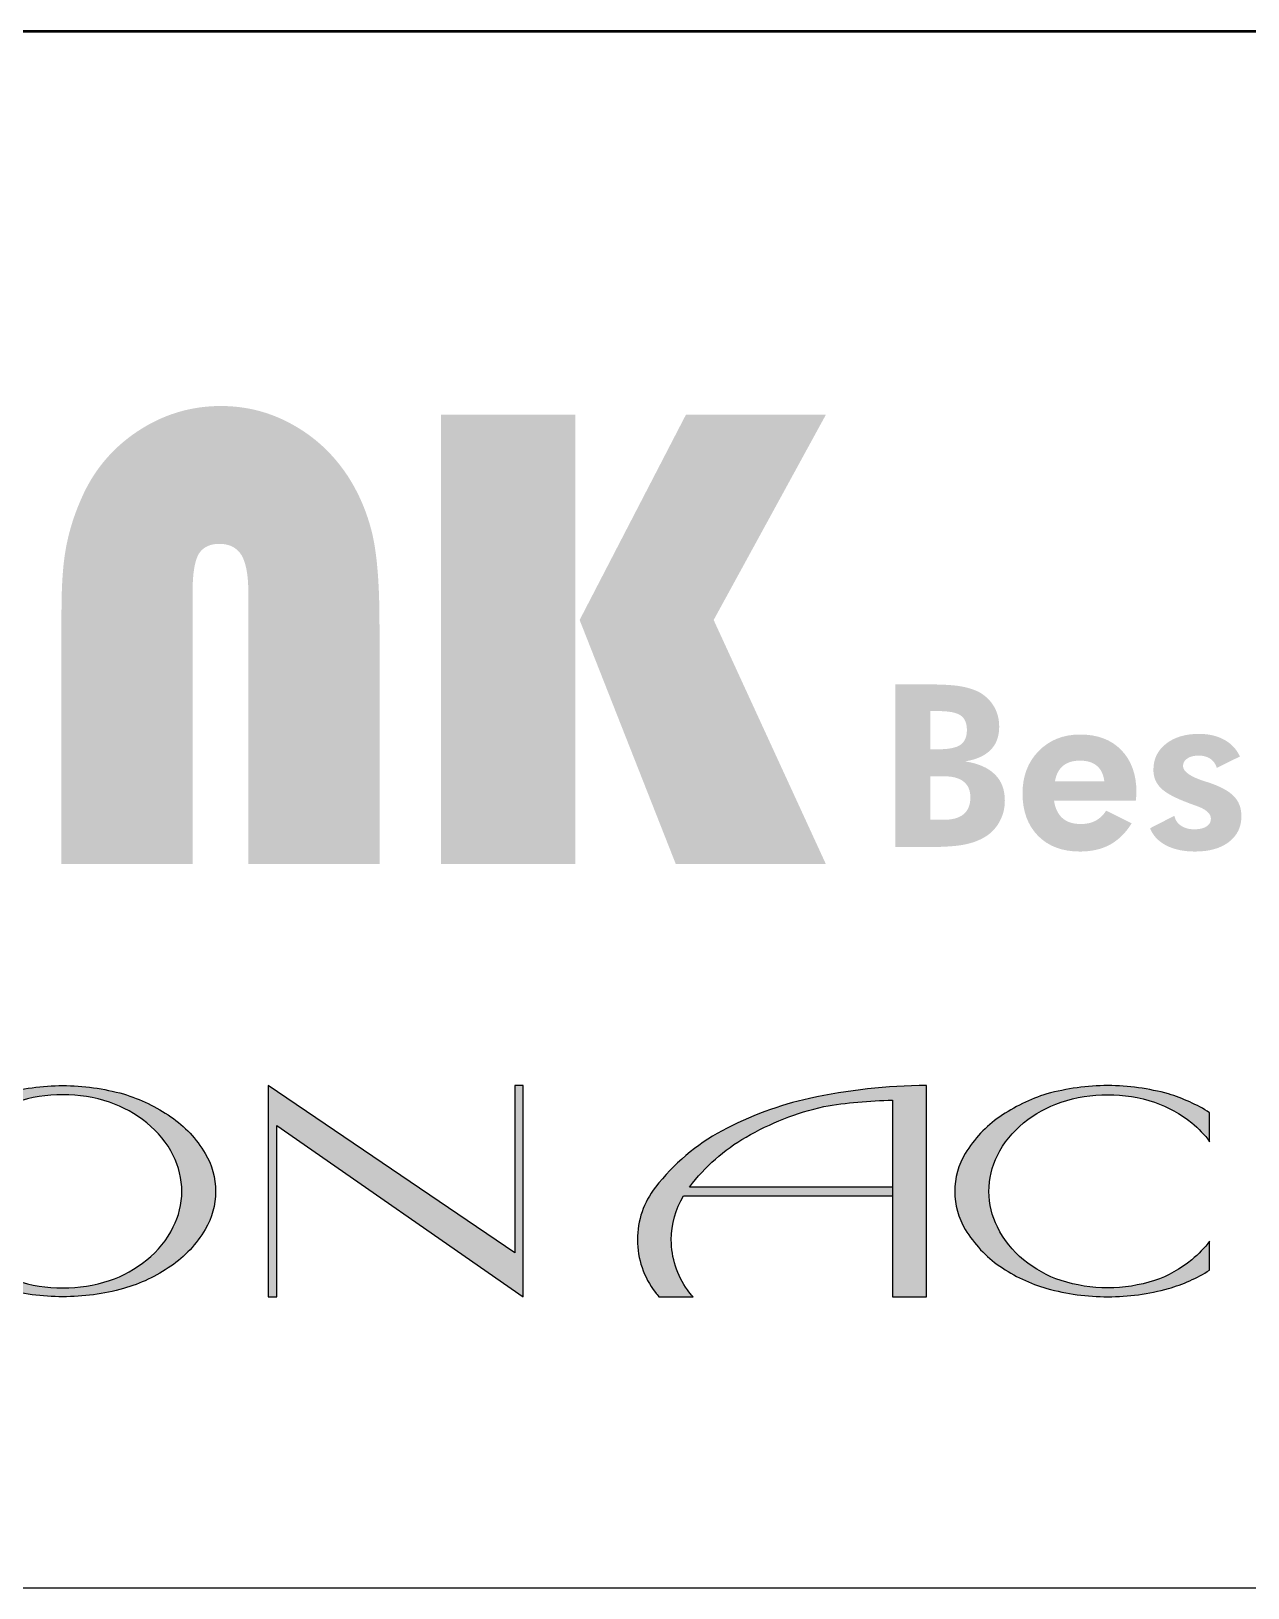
# Model space of a CAD drawing. Extents: x 295 to 2531, y 240 to 845.
# Drawn here: x 1693.69 to 1707.26, y 545.4 to 562.76 of the extents above; entities that cross this region are included whole.
import ezdxf

# ---------------------------------------------------------------- set-up
doc = ezdxf.new("R2010")
doc.units = 0
doc.header["$LTSCALE"] = 0.1
doc.layers.get('0').update_dxf_attribs({"linetype": 'CONTINUOUS'})
doc.layers.add('_______1', color=160, linetype='CONTINUOUS')
doc.layers.add('SHEET', color=7, linetype='CONTINUOUS')

# ---------------------------------------------------------------- blocks, each defined once
blk = doc.blocks.new('AI9-BLK8')
at = {"layer": '_______1'}
h = blk.add_hatch(color=7, dxfattribs=at)
edge = h.paths.add_edge_path()
edge.add_spline(control_points=[(1.18, -0.382), (1.113, -0.519), (1.015, -0.638), (0.899, -0.733), (0.778, -0.828), (0.644, -0.907), (0.5, -0.954), (0.34, -1.005), (0.171, -1.033), (0.001, -1.033), (-0.169, -1.033), (-0.336, -1.005), (-0.497, -0.954), (-0.641, -0.907), (-0.775, -0.828), (-0.897, -0.733), (-1.013, -0.638), (-1.107, -0.519), (-1.175, -0.382), (-1.237, -0.268), (-1.267, -0.137), (-1.267, -0.003), (-1.267, 0.134), (-1.237, 0.261), (-1.175, 0.382), (-1.107, 0.515), (-1.013, 0.632), (-0.897, 0.729), (-0.775, 0.828), (-0.641, 0.898), (-0.497, 0.951), (-0.336, 1.003), (-0.169, 1.029), (0.001, 1.029), (0.171, 1.029), (0.34, 1.003), (0.5, 0.951), (0.644, 0.898), (0.778, 0.828), (0.899, 0.729), (1.015, 0.632), (1.113, 0.515), (1.18, 0.382), (1.239, 0.261), (1.272, 0.134), (1.272, -0.003), (1.272, -0.137), (1.239, -0.268), (1.18, -0.382)], knot_values=[0, 0, 0, 0, 1, 1, 1, 2, 2, 2, 3, 3, 3, 4, 4, 4, 5, 5, 5, 6, 6, 6, 7, 7, 7, 8, 8, 8, 9, 9, 9, 10, 10, 10, 11, 11, 11, 12, 12, 12, 13, 13, 13, 14, 14, 14, 15, 15, 15, 16, 16, 16, 16], degree=3, periodic=0)
edge = h.paths.add_edge_path(flags=16)
edge.add_spline(control_points=[(1.52, 0.403), (1.428, 0.558), (1.305, 0.692), (1.154, 0.795), (1, 0.9), (0.83, 0.981), (0.649, 1.038), (0.438, 1.095), (0.221, 1.127), (0.001, 1.127), (-0.219, 1.127), (-0.436, 1.095), (-0.649, 1.038), (-0.828, 0.981), (-0.998, 0.9), (-1.15, 0.795), (-1.3, 0.692), (-1.424, 0.558), (-1.518, 0.403), (-1.59, 0.282), (-1.631, 0.14), (-1.631, -0.003), (-1.631, -0.146), (-1.59, -0.286), (-1.518, -0.408), (-1.424, -0.563), (-1.3, -0.7), (-1.15, -0.8), (-0.998, -0.907), (-0.828, -0.988), (-0.649, -1.039), (-0.436, -1.098), (-0.219, -1.127), (0.001, -1.127), (0.221, -1.127), (0.438, -1.098), (0.649, -1.039), (0.83, -0.988), (1, -0.907), (1.154, -0.8), (1.305, -0.7), (1.428, -0.563), (1.52, -0.408), (1.595, -0.286), (1.631, -0.146), (1.631, -0.003), (1.631, 0.14), (1.595, 0.282), (1.52, 0.403)], knot_values=[0, 0, 0, 0, 1, 1, 1, 2, 2, 2, 3, 3, 3, 4, 4, 4, 5, 5, 5, 6, 6, 6, 7, 7, 7, 8, 8, 8, 9, 9, 9, 10, 10, 10, 11, 11, 11, 12, 12, 12, 13, 13, 13, 14, 14, 14, 15, 15, 15, 16, 16, 16, 16], degree=3, periodic=0)
at = {"layer": '_______1', "color": 7}
for points in [[(1.52, 0.403), (1.428, 0.558), (1.305, 0.692), (1.154, 0.795), (1, 0.9), (0.83, 0.981), (0.649, 1.038), (0.438, 1.095), (0.221, 1.127), (0.001, 1.127), (-0.219, 1.127), (-0.436, 1.095), (-0.649, 1.038), (-0.828, 0.981), (-0.998, 0.9), (-1.15, 0.795), (-1.3, 0.692), (-1.424, 0.558), (-1.518, 0.403), (-1.59, 0.282), (-1.631, 0.14), (-1.631, -0.003), (-1.631, -0.146), (-1.59, -0.286), (-1.518, -0.408), (-1.424, -0.563), (-1.3, -0.7), (-1.15, -0.8), (-0.998, -0.907), (-0.828, -0.988), (-0.649, -1.039), (-0.436, -1.098), (-0.219, -1.127), (0.001, -1.127), (0.221, -1.127), (0.438, -1.098), (0.649, -1.039), (0.83, -0.988), (1, -0.907), (1.154, -0.8), (1.305, -0.7), (1.428, -0.563), (1.52, -0.408), (1.595, -0.286), (1.631, -0.146), (1.631, -0.003), (1.631, 0.14), (1.595, 0.282), (1.52, 0.403)], [(1.18, -0.382), (1.113, -0.519), (1.015, -0.638), (0.899, -0.733), (0.778, -0.828), (0.644, -0.907), (0.5, -0.954), (0.34, -1.005), (0.171, -1.033), (0.001, -1.033), (-0.169, -1.033), (-0.336, -1.005), (-0.497, -0.954), (-0.641, -0.907), (-0.775, -0.828), (-0.897, -0.733), (-1.013, -0.638), (-1.107, -0.519), (-1.175, -0.382), (-1.237, -0.268), (-1.267, -0.137), (-1.267, -0.003), (-1.267, 0.134), (-1.237, 0.261), (-1.175, 0.382), (-1.107, 0.515), (-1.013, 0.632), (-0.897, 0.729), (-0.775, 0.828), (-0.641, 0.898), (-0.497, 0.951), (-0.336, 1.003), (-0.169, 1.029), (0.001, 1.029), (0.171, 1.029), (0.34, 1.003), (0.5, 0.951), (0.644, 0.898), (0.778, 0.828), (0.899, 0.729), (1.015, 0.632), (1.113, 0.515), (1.18, 0.382), (1.239, 0.261), (1.272, 0.134), (1.272, -0.003), (1.272, -0.137), (1.239, -0.268), (1.18, -0.382)]]:
    blk.add_open_spline(points, degree=3, knots=[0, 0, 0, 0, 1, 1, 1, 2, 2, 2, 3, 3, 3, 4, 4, 4, 5, 5, 5, 6, 6, 6, 7, 7, 7, 8, 8, 8, 9, 9, 9, 10, 10, 10, 11, 11, 11, 12, 12, 12, 13, 13, 13, 14, 14, 14, 15, 15, 15, 16, 16, 16, 16], dxfattribs=at)

msp = doc.modelspace()

# ---------------------------------------------------------------- hatches: boundary and pattern name
at = {"layer": '_______1'}
h = msp.add_hatch(color=7, dxfattribs=at)
edge = h.paths.add_edge_path()
edge.add_spline(control_points=[(1694.032, 553.475), (1694.032, 553.475), (1694.032, 556.283), (1694.032, 556.283), (1694.032, 556.571), (1694.047, 556.807), (1694.08, 556.991), (1694.113, 557.175), (1694.168, 557.354), (1694.244, 557.529), (1694.378, 557.849), (1694.588, 558.105), (1694.873, 558.296), (1695.157, 558.487), (1695.47, 558.583), (1695.808, 558.583), (1696.094, 558.583), (1696.361, 558.514), (1696.607, 558.376), (1696.854, 558.24), (1697.06, 558.049), (1697.222, 557.804), (1697.35, 557.606), (1697.442, 557.389), (1697.498, 557.151), (1697.552, 556.916), (1697.577, 556.579), (1697.577, 556.142), (1697.577, 556.142), (1697.577, 553.475), (1697.577, 553.475), (1697.577, 553.475), (1696.115, 553.475), (1696.115, 553.475), (1696.115, 553.475), (1696.115, 556.503), (1696.115, 556.503), (1696.115, 556.694), (1696.09, 556.831), (1696.04, 556.918), (1695.988, 557.003), (1695.906, 557.046), (1695.792, 557.046), (1695.686, 557.046), (1695.61, 557.009), (1695.563, 556.935), (1695.517, 556.858), (1695.493, 556.715), (1695.493, 556.503), (1695.493, 556.503), (1695.493, 553.475), (1695.493, 553.475), (1695.493, 553.475), (1694.032, 553.475), (1694.032, 553.475), (1694.032, 553.475), (1694.032, 553.475), (1694.032, 553.475)], knot_values=[0, 0, 0, 0, 1, 1, 1, 2, 2, 2, 3, 3, 3, 4, 4, 4, 5, 5, 5, 6, 6, 6, 7, 7, 7, 8, 8, 8, 9, 9, 9, 10, 10, 10, 11, 11, 11, 12, 12, 12, 13, 13, 13, 14, 14, 14, 15, 15, 15, 16, 16, 16, 17, 17, 17, 18, 18, 18, 19, 19, 19, 19], degree=3, periodic=0)
h = msp.add_hatch(color=7, dxfattribs=at)
edge = h.paths.add_edge_path()
edge.add_spline(control_points=[(1700.88, 553.475), (1700.88, 553.475), (1699.808, 556.197), (1699.808, 556.197), (1699.808, 556.197), (1700.993, 558.486), (1700.993, 558.486), (1700.993, 558.486), (1702.553, 558.486), (1702.553, 558.486), (1702.553, 558.486), (1701.302, 556.197), (1701.302, 556.197), (1701.302, 556.197), (1702.553, 553.475), (1702.553, 553.475), (1702.553, 553.475), (1700.88, 553.475), (1700.88, 553.475), (1700.88, 553.475), (1700.88, 553.475), (1700.88, 553.475)], knot_values=[0, 0, 0, 0, 1, 1, 1, 2, 2, 2, 3, 3, 3, 4, 4, 4, 5, 5, 5, 6, 6, 6, 7, 7, 7, 7], degree=3, periodic=0)
edge = h.paths.add_edge_path()
edge.add_spline(control_points=[(1698.262, 553.475), (1698.262, 553.475), (1698.262, 558.486), (1698.262, 558.486), (1698.262, 558.486), (1699.761, 558.486), (1699.761, 558.486), (1699.761, 558.486), (1699.761, 553.475), (1699.761, 553.475), (1699.761, 553.475), (1698.262, 553.475), (1698.262, 553.475), (1698.262, 553.475), (1698.262, 553.475), (1698.262, 553.475)], knot_values=[0, 0, 0, 0, 1, 1, 1, 2, 2, 2, 3, 3, 3, 4, 4, 4, 5, 5, 5, 5], degree=3, periodic=0)
h = msp.add_hatch(color=7, dxfattribs=at)
edge = h.paths.add_edge_path(flags=16)
edge.add_spline(control_points=[(1703.716, 553.969), (1703.716, 553.969), (1703.868, 553.969), (1703.868, 553.969), (1703.965, 553.969), (1704.039, 553.99), (1704.089, 554.032), (1704.139, 554.074), (1704.164, 554.137), (1704.164, 554.218), (1704.164, 554.295), (1704.14, 554.353), (1704.09, 554.394), (1704.04, 554.434), (1703.968, 554.454), (1703.873, 554.454), (1703.873, 554.454), (1703.716, 554.454), (1703.716, 554.454), (1703.716, 554.454), (1703.716, 553.969), (1703.716, 553.969)], knot_values=[0, 0, 0, 0, 1, 1, 1, 2, 2, 2, 3, 3, 3, 4, 4, 4, 5, 5, 5, 6, 6, 6, 7, 7, 7, 7], degree=3, periodic=0)
edge = h.paths.add_edge_path(flags=16)
edge.add_spline(control_points=[(1703.716, 554.755), (1703.716, 554.755), (1703.802, 554.755), (1703.802, 554.755), (1703.92, 554.755), (1704.003, 554.771), (1704.052, 554.804), (1704.101, 554.838), (1704.125, 554.893), (1704.125, 554.971), (1704.125, 555.046), (1704.102, 555.101), (1704.055, 555.133), (1704.008, 555.165), (1703.927, 555.181), (1703.809, 555.181), (1703.809, 555.181), (1703.716, 555.181), (1703.716, 555.181), (1703.716, 555.181), (1703.716, 554.755), (1703.716, 554.755)], knot_values=[0, 0, 0, 0, 1, 1, 1, 2, 2, 2, 3, 3, 3, 4, 4, 4, 5, 5, 5, 6, 6, 6, 7, 7, 7, 7], degree=3, periodic=0)
edge = h.paths.add_edge_path()
edge.add_spline(control_points=[(1703.328, 553.664), (1703.328, 553.664), (1703.328, 555.479), (1703.328, 555.479), (1703.328, 555.479), (1703.667, 555.479), (1703.667, 555.479), (1703.843, 555.479), (1703.972, 555.472), (1704.053, 555.458), (1704.135, 555.444), (1704.205, 555.421), (1704.265, 555.391), (1704.335, 555.35), (1704.389, 555.297), (1704.428, 555.231), (1704.466, 555.165), (1704.485, 555.09), (1704.485, 555.007), (1704.485, 554.9), (1704.454, 554.813), (1704.39, 554.749), (1704.327, 554.684), (1704.232, 554.641), (1704.105, 554.62), (1704.251, 554.598), (1704.361, 554.55), (1704.436, 554.476), (1704.511, 554.403), (1704.548, 554.305), (1704.548, 554.182), (1704.548, 554.093), (1704.526, 554.012), (1704.483, 553.938), (1704.441, 553.864), (1704.382, 553.807), (1704.306, 553.766), (1704.239, 553.729), (1704.161, 553.703), (1704.071, 553.688), (1703.981, 553.672), (1703.832, 553.664), (1703.624, 553.664), (1703.624, 553.664), (1703.584, 553.664), (1703.584, 553.664), (1703.584, 553.664), (1703.328, 553.664), (1703.328, 553.664)], knot_values=[0, 0, 0, 0, 1, 1, 1, 2, 2, 2, 3, 3, 3, 4, 4, 4, 5, 5, 5, 6, 6, 6, 7, 7, 7, 8, 8, 8, 9, 9, 9, 10, 10, 10, 11, 11, 11, 12, 12, 12, 13, 13, 13, 14, 14, 14, 15, 15, 15, 16, 16, 16, 16], degree=3, periodic=0)
h = msp.add_hatch(color=7, dxfattribs=at)
edge = h.paths.add_edge_path(flags=16)
edge.add_spline(control_points=[(1705.657, 554.398), (1705.648, 554.474), (1705.62, 554.532), (1705.574, 554.571), (1705.528, 554.61), (1705.466, 554.629), (1705.387, 554.629), (1705.308, 554.629), (1705.245, 554.61), (1705.197, 554.571), (1705.15, 554.532), (1705.119, 554.474), (1705.107, 554.398), (1705.107, 554.398), (1705.657, 554.398), (1705.657, 554.398)], knot_values=[0, 0, 0, 0, 1, 1, 1, 2, 2, 2, 3, 3, 3, 4, 4, 4, 5, 5, 5, 5], degree=3, periodic=0)
edge = h.paths.add_edge_path()
edge.add_spline(control_points=[(1706.008, 554.183), (1706.008, 554.183), (1705.096, 554.183), (1705.096, 554.183), (1705.109, 554.096), (1705.141, 554.03), (1705.191, 553.987), (1705.24, 553.944), (1705.308, 553.922), (1705.393, 553.922), (1705.458, 553.922), (1705.513, 553.934), (1705.56, 553.959), (1705.607, 553.984), (1705.646, 554.021), (1705.677, 554.071), (1705.677, 554.071), (1705.962, 553.93), (1705.962, 553.93), (1705.895, 553.823), (1705.815, 553.744), (1705.721, 553.692), (1705.627, 553.641), (1705.515, 553.615), (1705.385, 553.615), (1705.188, 553.615), (1705.032, 553.674), (1704.917, 553.791), (1704.803, 553.908), (1704.745, 554.066), (1704.745, 554.264), (1704.745, 554.455), (1704.805, 554.613), (1704.925, 554.736), (1705.046, 554.859), (1705.2, 554.92), (1705.387, 554.92), (1705.581, 554.92), (1705.733, 554.863), (1705.846, 554.747), (1705.958, 554.632), (1706.015, 554.474), (1706.015, 554.275), (1706.015, 554.264), (1706.014, 554.253), (1706.013, 554.239), (1706.012, 554.227), (1706.011, 554.208), (1706.008, 554.183)], knot_values=[0, 0, 0, 0, 1, 1, 1, 2, 2, 2, 3, 3, 3, 4, 4, 4, 5, 5, 5, 6, 6, 6, 7, 7, 7, 8, 8, 8, 9, 9, 9, 10, 10, 10, 11, 11, 11, 12, 12, 12, 13, 13, 13, 14, 14, 14, 15, 15, 15, 16, 16, 16, 16], degree=3, periodic=0)
h = msp.add_hatch(color=7, dxfattribs=at)
edge = h.paths.add_edge_path()
edge.add_spline(control_points=[(1706.167, 553.875), (1706.167, 553.875), (1706.438, 554.014), (1706.438, 554.014), (1706.447, 553.968), (1706.472, 553.93), (1706.511, 553.904), (1706.551, 553.876), (1706.6, 553.863), (1706.659, 553.863), (1706.717, 553.863), (1706.762, 553.873), (1706.796, 553.895), (1706.828, 553.915), (1706.845, 553.944), (1706.845, 553.982), (1706.845, 554.041), (1706.787, 554.09), (1706.67, 554.129), (1706.634, 554.142), (1706.605, 554.152), (1706.584, 554.161), (1706.441, 554.214), (1706.341, 554.269), (1706.286, 554.324), (1706.232, 554.378), (1706.204, 554.446), (1706.204, 554.526), (1706.204, 554.646), (1706.25, 554.742), (1706.344, 554.816), (1706.436, 554.89), (1706.56, 554.927), (1706.712, 554.927), (1706.821, 554.927), (1706.916, 554.905), (1706.995, 554.861), (1707.074, 554.817), (1707.132, 554.755), (1707.168, 554.675), (1707.168, 554.675), (1706.911, 554.547), (1706.911, 554.547), (1706.897, 554.592), (1706.873, 554.627), (1706.838, 554.65), (1706.803, 554.674), (1706.76, 554.685), (1706.708, 554.685), (1706.656, 554.685), (1706.615, 554.675), (1706.582, 554.653), (1706.551, 554.632), (1706.534, 554.604), (1706.534, 554.568), (1706.534, 554.508), (1706.614, 554.451), (1706.773, 554.399), (1706.792, 554.393), (1706.807, 554.389), (1706.817, 554.386), (1706.949, 554.342), (1707.045, 554.29), (1707.101, 554.232), (1707.157, 554.174), (1707.185, 554.1), (1707.185, 554.009), (1707.185, 553.889), (1707.138, 553.792), (1707.045, 553.721), (1706.951, 553.65), (1706.826, 553.615), (1706.667, 553.615), (1706.542, 553.615), (1706.433, 553.638), (1706.345, 553.684), (1706.257, 553.731), (1706.197, 553.795), (1706.167, 553.875)], knot_values=[0, 0, 0, 0, 1, 1, 1, 2, 2, 2, 3, 3, 3, 4, 4, 4, 5, 5, 5, 6, 6, 6, 7, 7, 7, 8, 8, 8, 9, 9, 9, 10, 10, 10, 11, 11, 11, 12, 12, 12, 13, 13, 13, 14, 14, 14, 15, 15, 15, 16, 16, 16, 17, 17, 17, 18, 18, 18, 19, 19, 19, 20, 20, 20, 21, 21, 21, 22, 22, 22, 23, 23, 23, 24, 24, 24, 25, 25, 25, 26, 26, 26, 26], degree=3, periodic=0)
msp.add_hatch(color=7, dxfattribs=at).paths.add_polyline_path([(1696.337, 551.006), (1696.337, 548.651), (1696.431, 548.651), (1696.431, 550.56), (1699.177, 548.651), (1699.177, 551.006), (1699.086, 551.006), (1699.086, 549.14)])
h = msp.add_hatch(color=7, dxfattribs=at)
edge = h.paths.add_edge_path()
edge.add_spline(control_points=[(1703.295, 549.874), (1703.295, 549.874), (1701.032, 549.874), (1701.032, 549.874), (1701.207, 550.101), (1701.417, 550.292), (1701.663, 550.43), (1701.934, 550.589), (1702.227, 550.703), (1702.53, 550.771), (1702.783, 550.816), (1703.036, 550.838), (1703.295, 550.842), (1703.295, 550.842), (1703.295, 548.651), (1703.295, 548.651), (1703.295, 548.651), (1703.673, 548.651), (1703.673, 548.651), (1703.673, 548.651), (1703.673, 551.006), (1703.673, 551.006), (1703.236, 551.006), (1702.799, 550.955), (1702.371, 550.861), (1702.033, 550.789), (1701.705, 550.665), (1701.395, 550.501), (1701.108, 550.345), (1700.855, 550.135), (1700.652, 549.871), (1700.523, 549.706), (1700.452, 549.5), (1700.452, 549.286), (1700.452, 549.073), (1700.523, 548.868), (1700.652, 548.7), (1700.665, 548.685), (1700.68, 548.664), (1700.692, 548.651), (1700.692, 548.651), (1701.072, 548.651), (1701.072, 548.651), (1701.051, 548.674), (1701.031, 548.7), (1701.01, 548.727), (1700.894, 548.887), (1700.83, 549.087), (1700.83, 549.286), (1700.83, 549.46), (1700.879, 549.63), (1700.965, 549.776), (1700.965, 549.776), (1703.295, 549.776), (1703.295, 549.776)], knot_values=[0, 0, 0, 0, 1, 1, 1, 2, 2, 2, 3, 3, 3, 4, 4, 4, 5, 5, 5, 6, 6, 6, 7, 7, 7, 8, 8, 8, 9, 9, 9, 10, 10, 10, 11, 11, 11, 12, 12, 12, 13, 13, 13, 14, 14, 14, 15, 15, 15, 16, 16, 16, 17, 17, 17, 18, 18, 18, 18], degree=3, periodic=0)
h = msp.add_hatch(color=7, dxfattribs=at)
edge = h.paths.add_edge_path()
edge.add_spline(control_points=[(1706.831, 550.378), (1706.775, 550.458), (1706.706, 550.528), (1706.632, 550.59), (1706.506, 550.693), (1706.367, 550.767), (1706.216, 550.821), (1706.048, 550.876), (1705.87, 550.903), (1705.696, 550.903), (1705.518, 550.903), (1705.342, 550.876), (1705.174, 550.821), (1705.021, 550.767), (1704.883, 550.693), (1704.757, 550.59), (1704.638, 550.488), (1704.533, 550.367), (1704.467, 550.227), (1704.403, 550.101), (1704.37, 549.968), (1704.37, 549.825), (1704.37, 549.686), (1704.403, 549.548), (1704.467, 549.429), (1704.533, 549.286), (1704.638, 549.162), (1704.757, 549.062), (1704.883, 548.963), (1705.021, 548.881), (1705.174, 548.832), (1705.342, 548.779), (1705.518, 548.749), (1705.696, 548.749), (1705.87, 548.749), (1706.048, 548.779), (1706.216, 548.832), (1706.367, 548.881), (1706.506, 548.963), (1706.632, 549.062), (1706.706, 549.127), (1706.775, 549.198), (1706.831, 549.27), (1706.831, 549.27), (1706.831, 548.948), (1706.831, 548.948), (1706.689, 548.857), (1706.534, 548.789), (1706.373, 548.743), (1706.153, 548.681), (1705.924, 548.651), (1705.696, 548.651), (1705.467, 548.651), (1705.239, 548.681), (1705.017, 548.743), (1704.829, 548.796), (1704.653, 548.881), (1704.491, 548.992), (1704.336, 549.097), (1704.205, 549.24), (1704.107, 549.402), (1704.03, 549.53), (1703.99, 549.676), (1703.99, 549.825), (1703.99, 549.975), (1704.03, 550.123), (1704.107, 550.249), (1704.205, 550.411), (1704.336, 550.552), (1704.491, 550.658), (1704.653, 550.769), (1704.829, 550.853), (1705.017, 550.913), (1705.239, 550.972), (1705.467, 551.006), (1705.696, 551.006), (1705.924, 551.006), (1706.153, 550.972), (1706.373, 550.913), (1706.534, 550.862), (1706.689, 550.794), (1706.831, 550.703), (1706.831, 550.703), (1706.831, 550.378), (1706.831, 550.378)], knot_values=[0, 0, 0, 0, 1, 1, 1, 2, 2, 2, 3, 3, 3, 4, 4, 4, 5, 5, 5, 6, 6, 6, 7, 7, 7, 8, 8, 8, 9, 9, 9, 10, 10, 10, 11, 11, 11, 12, 12, 12, 13, 13, 13, 14, 14, 14, 15, 15, 15, 16, 16, 16, 17, 17, 17, 18, 18, 18, 19, 19, 19, 20, 20, 20, 21, 21, 21, 22, 22, 22, 23, 23, 23, 24, 24, 24, 25, 25, 25, 26, 26, 26, 27, 27, 27, 28, 28, 28, 28], degree=3, periodic=0)

# ---------------------------------------------------------------- linework, layer by layer
at = {"color": 0, "lineweight": 50}
msp.add_line((1654.777, 562.763), (2078.002, 562.763), dxfattribs=at)
at = {"layer": '_______1', "color": 7}
msp.add_lwpolyline([(1696.337, 551.006), (1696.337, 548.651), (1696.431, 548.651), (1696.431, 550.56), (1699.177, 548.651), (1699.177, 551.006), (1699.086, 551.006), (1699.086, 549.14), (1696.337, 551.006)], dxfattribs=at)
for points, knots in [([(1703.295, 549.874), (1703.295, 549.874), (1701.032, 549.874), (1701.032, 549.874), (1701.207, 550.101), (1701.417, 550.292), (1701.663, 550.43), (1701.934, 550.589), (1702.227, 550.703), (1702.53, 550.771), (1702.783, 550.816), (1703.036, 550.838), (1703.295, 550.842), (1703.295, 550.842), (1703.295, 548.651), (1703.295, 548.651), (1703.295, 548.651), (1703.673, 548.651), (1703.673, 548.651), (1703.673, 548.651), (1703.673, 551.006), (1703.673, 551.006), (1703.236, 551.006), (1702.799, 550.955), (1702.371, 550.861), (1702.033, 550.789), (1701.705, 550.665), (1701.395, 550.501), (1701.108, 550.345), (1700.855, 550.135), (1700.652, 549.871), (1700.523, 549.706), (1700.452, 549.5), (1700.452, 549.286), (1700.452, 549.073), (1700.523, 548.868), (1700.652, 548.7), (1700.665, 548.685), (1700.68, 548.664), (1700.692, 548.651), (1700.692, 548.651), (1701.072, 548.651), (1701.072, 548.651), (1701.051, 548.674), (1701.031, 548.7), (1701.01, 548.727), (1700.894, 548.887), (1700.83, 549.087), (1700.83, 549.286), (1700.83, 549.46), (1700.879, 549.63), (1700.965, 549.776), (1700.965, 549.776), (1703.295, 549.776), (1703.295, 549.776)], [0, 0, 0, 0, 1, 1, 1, 2, 2, 2, 3, 3, 3, 4, 4, 4, 5, 5, 5, 6, 6, 6, 7, 7, 7, 8, 8, 8, 9, 9, 9, 10, 10, 10, 11, 11, 11, 12, 12, 12, 13, 13, 13, 14, 14, 14, 15, 15, 15, 16, 16, 16, 17, 17, 17, 18, 18, 18, 18]), ([(1706.831, 550.378), (1706.775, 550.458), (1706.706, 550.528), (1706.632, 550.59), (1706.506, 550.693), (1706.367, 550.767), (1706.216, 550.821), (1706.048, 550.876), (1705.87, 550.903), (1705.696, 550.903), (1705.518, 550.903), (1705.342, 550.876), (1705.174, 550.821), (1705.021, 550.767), (1704.883, 550.693), (1704.757, 550.59), (1704.638, 550.488), (1704.533, 550.367), (1704.467, 550.227), (1704.403, 550.101), (1704.37, 549.968), (1704.37, 549.825), (1704.37, 549.686), (1704.403, 549.548), (1704.467, 549.429), (1704.533, 549.286), (1704.638, 549.162), (1704.757, 549.062), (1704.883, 548.963), (1705.021, 548.881), (1705.174, 548.832), (1705.342, 548.779), (1705.518, 548.749), (1705.696, 548.749), (1705.87, 548.749), (1706.048, 548.779), (1706.216, 548.832), (1706.367, 548.881), (1706.506, 548.963), (1706.632, 549.062), (1706.706, 549.127), (1706.775, 549.198), (1706.831, 549.27), (1706.831, 549.27), (1706.831, 548.948), (1706.831, 548.948), (1706.689, 548.857), (1706.534, 548.789), (1706.373, 548.743), (1706.153, 548.681), (1705.924, 548.651), (1705.696, 548.651), (1705.467, 548.651), (1705.239, 548.681), (1705.017, 548.743), (1704.829, 548.796), (1704.653, 548.881), (1704.491, 548.992), (1704.336, 549.097), (1704.205, 549.24), (1704.107, 549.402), (1704.03, 549.53), (1703.99, 549.676), (1703.99, 549.825), (1703.99, 549.975), (1704.03, 550.123), (1704.107, 550.249), (1704.205, 550.411), (1704.336, 550.552), (1704.491, 550.658), (1704.653, 550.769), (1704.829, 550.853), (1705.017, 550.913), (1705.239, 550.972), (1705.467, 551.006), (1705.696, 551.006), (1705.924, 551.006), (1706.153, 550.972), (1706.373, 550.913), (1706.534, 550.862), (1706.689, 550.794), (1706.831, 550.703), (1706.831, 550.703), (1706.831, 550.378), (1706.831, 550.378)], [0, 0, 0, 0, 1, 1, 1, 2, 2, 2, 3, 3, 3, 4, 4, 4, 5, 5, 5, 6, 6, 6, 7, 7, 7, 8, 8, 8, 9, 9, 9, 10, 10, 10, 11, 11, 11, 12, 12, 12, 13, 13, 13, 14, 14, 14, 15, 15, 15, 16, 16, 16, 17, 17, 17, 18, 18, 18, 19, 19, 19, 20, 20, 20, 21, 21, 21, 22, 22, 22, 23, 23, 23, 24, 24, 24, 25, 25, 25, 26, 26, 26, 27, 27, 27, 28, 28, 28, 28])]:
    msp.add_open_spline(points, degree=3, knots=knots, dxfattribs=at)
at = {"layer": 'SHEET'}
msp.add_line((1654.777, 545.405), (2078.002, 545.405), dxfattribs=at)

# ---------------------------------------------------------------- block references
at = {"layer": '_______1', "color": 7, "xscale": 1.044746574330929, "yscale": 1.044746574330929, "zscale": 1.044746574330929}
msp.add_blockref('AI9-BLK8', (1694.045, 549.828), dxfattribs=at)

doc.saveas('drawing.dxf')
